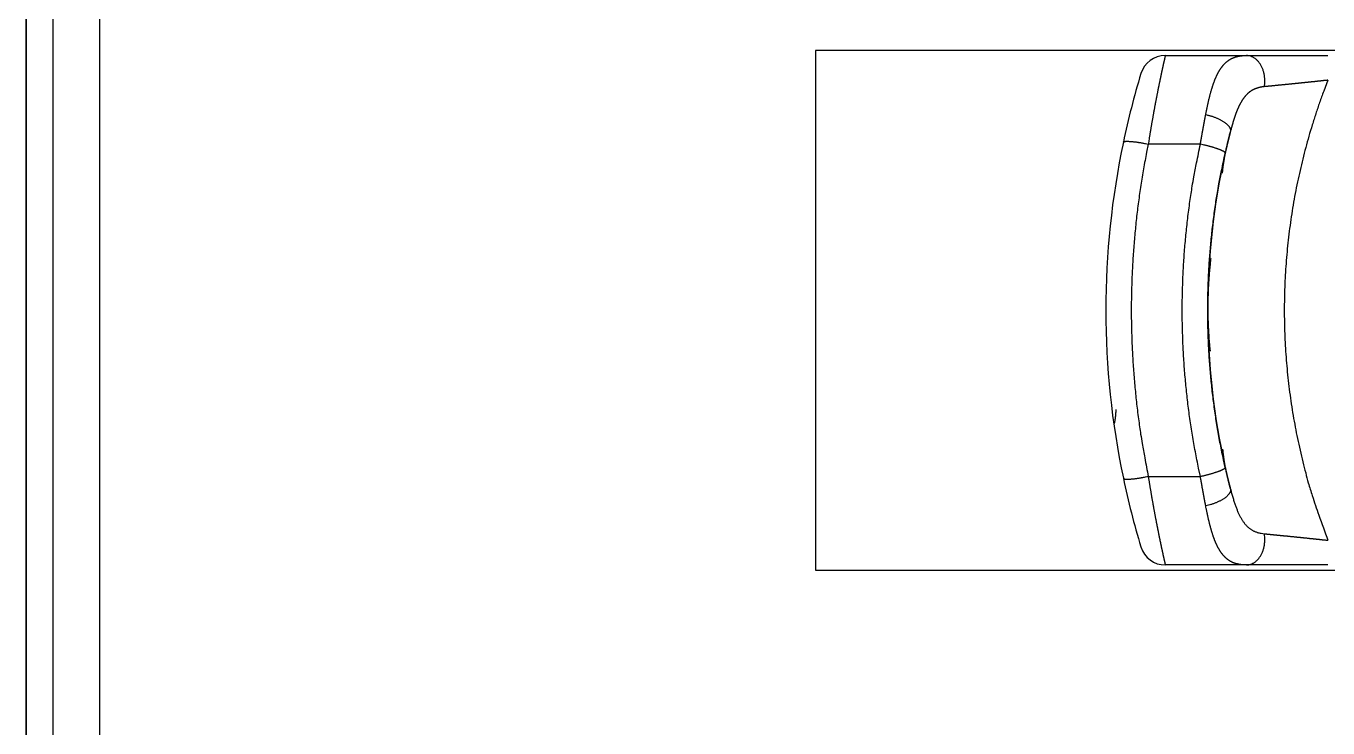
# Model space of a CAD drawing. Header units: millimetres. Extents: x 0 to 840, y -1485 to 297.
# Drawn here: x 78.738 to 81.294, y -1305.244 to -1303.867 of the extents above; entities that cross this region are included whole.
import ezdxf

# ---------------------------------------------------------------- set-up
doc = ezdxf.new("R2010")
doc.units = ezdxf.units.MM

# ---------------------------------------------------------------- blocks, each defined once
blk = doc.blocks.new('OTM30F3M_(40_60_63_80_100_125)')
blk.add_line((7, 2.7541), (7, 7.2541))
at = {"linetype": 'Continuous'}
for p, q in [((7.053, 2.907), (7.053, 7.1012)), ((7.1443, 6.1937), (7.1443, 2.907))]:
    blk.add_line(p, q, dxfattribs=at)
at = {"color": 4, "linetype": 'Continuous'}
for p, q in [((9.3057, 5.3302), (9.2033, 5.3302)), ((9.2033, 4.678), (9.3057, 4.678))]:
    blk.add_line(p, q, dxfattribs=at)
for points in [[(16.1831, 6.3034, 0), (16.1197, 6.3034, 0), (16.0563, 6.3034)], [(12.6962, 6.3034, 0), (12.6333, 6.3034)], [(12.5694, 6.3034, 0), (12.5041, 6.3034)], [(12.4427, 6.3034, 0), (12.3871, 6.3034, 0), (12.3159, 6.3034, -0.000001), (12.2061, 6.3034, -0.000001), (12.0623, 6.3034, 0)], [(12.1429, 6.2999, 0), (12.2168, 6.2999, 0), (12.2906, 6.2999, 0), (12.3645, 6.2999, 0), (12.4383, 6.2999, 0), (12.5122, 6.2999)], [(12.586, 6.2999, 0), (12.6599, 6.2999, 0), (12.7337, 6.2999)], [(13.6938, 6.2999, 0), (13.7676, 6.2999)], [(15.3923, 6.2999, 0), (15.4661, 6.2999)], [(15.6878, 6.2999, 0), (15.7615, 6.2999)], [(15.9092, 6.2999, 0), (15.9854, 6.2999)], [(16.2046, 6.2999, 0), (16.3325, 6.2999)], [(16.4063, 6.041, 0), (16.3125, 6.041, 0), (16.2188, 6.041, 0), (16.1251, 6.041, 0), (16.0313, 6.041, 0), (15.9376, 6.041, 0), (15.8438, 6.041, 0), (15.7501, 6.041, 0), (15.6563, 6.041, 0), (15.5626, 6.041, 0), (15.4688, 6.041, 0), (15.3751, 6.041, 0), (15.2814, 6.041, 0), (15.1876, 6.041, 0), (15.0939, 6.041, 0), (15.0001, 6.041, 0), (14.9064, 6.041, 0), (14.8126, 6.041, 0), (14.7189, 6.041, 0), (14.6251, 6.041, 0), (14.5314, 6.041, 0), (14.4376, 6.041)], [(14.3439, 6.041, 0), (14.2502, 6.041, 0), (14.1564, 6.041)], [(14.0627, 6.041, 0), (13.969, 6.041, 0), (13.8752, 6.041, 0), (13.7812, 6.041, 0), (13.6877, 6.041), (13.5947, 6.041, 0), (13.5002, 6.041, 0), (13.4035, 6.041), (13.3127, 6.041), (13.2306, 6.041), (13.1252, 6.041, 0), (12.9629, 6.041), (12.7502, 6.041)], [(16.375, 5.7957, 0), (16.25, 5.7957, 0), (16.125, 5.7957, 0), (16, 5.7957, 0), (15.875, 5.7957, 0), (15.75, 5.7957, 0), (15.625, 5.7957, 0), (15.5, 5.7957, 0), (15.375, 5.7957, 0), (15.25, 5.7957, 0), (15.125, 5.7957, 0), (15, 5.7957, 0), (14.875, 5.7957, 0), (14.75, 5.7957, 0), (14.625, 5.7957, 0), (14.5, 5.7957, 0), (14.375, 5.7957, 0), (14.25, 5.7957, 0), (14.125, 5.7957, 0), (14, 5.7957, 0), (13.875, 5.7957, 0), (13.75, 5.7957, 0), (13.625, 5.7957, 0), (13.5, 5.7957, 0), (13.375, 5.7957, 0), (13.25, 5.7957, 0), (13.1251, 5.7957, 0), (13, 5.7957, 0), (12.8748, 5.7957, 0), (12.75, 5.7957, 0), (12.626, 5.7957, 0), (12.5, 5.7957, -0.000001), (12.3711, 5.7957, 0), (12.25, 5.7957, 0), (12.1406, 5.7957, -0.000001), (12, 5.7957, -0.000001), (11.7836, 5.7957, -0.000001), (11.5, 5.7957, 0)], [(9.2368, 5.5041, 0.330344), (9.1889, 5.4686)], [(9.2368, 5.5041), (9.2368, 5.5041, 0.006321), (9.2367, 5.504, 0.000558), (9.2367, 5.504, 0.00021), (9.2367, 5.5039, 0.000145), (9.2367, 5.5037, 0.000109), (9.2366, 5.5036, 0.00009), (9.2366, 5.5034, 0.000078), (9.2365, 5.5032, 0.000073), (9.2365, 5.5029, 0.000068), (9.2364, 5.5026, 0.000066), (9.2364, 5.5023, 0.000063), (9.2363, 5.502, 0.000063), (9.2362, 5.5016, 0.000061), (9.2361, 5.5012, 0.000061), (9.236, 5.5008, 0.000059), (9.2359, 5.5003, 0.00006), (9.2358, 5.4999, 0.000059), (9.2357, 5.4994, 0.000059), (9.2356, 5.4988, 0.000058), (9.2354, 5.4983, 0.000059), (9.2353, 5.4977, 0.000058), (9.2352, 5.497, 0.000058), (9.235, 5.4964, 0.000058), (9.2349, 5.4957, 0.000059), (9.2347, 5.495, 0.000058), (9.2345, 5.4943, 0.000057), (9.2344, 5.4935, 0.000061), (9.2342, 5.4928, 0.00007), (9.234, 5.4919, 0.000075), (9.2338, 5.4911, 0.00008), (9.2336, 5.4902, 0.000084), (9.2334, 5.4893, 0.000088), (9.2332, 5.4884, 0.00009), (9.233, 5.4875, 0.000094), (9.2328, 5.4865, 0.000097), (9.2326, 5.4855, 0.0001), (9.2324, 5.4844, 0.000102), (9.2321, 5.4834, 0.000105), (9.2319, 5.4823, 0.000107), (9.2317, 5.4812, 0.00011), (9.2314, 5.4801, 0.000112), (9.2312, 5.4789, 0.000114), (9.2309, 5.4777, 0.000116), (9.2306, 5.4765, 0.000119), (9.2304, 5.4753, 0.00012), (9.2301, 5.474, 0.000123), (9.2298, 5.4727, 0.000124), (9.2295, 5.4714, 0.000126), (9.2293, 5.4701, 0.000128), (9.229, 5.4688, 0.000131), (9.2287, 5.4674, 0.000132), (9.2284, 5.466, 0.000133), (9.2281, 5.4646, 0.000136), (9.2278, 5.4631, 0.000141), (9.2275, 5.4617, 0.000144), (9.2272, 5.4602, 0.000148), (9.2269, 5.4587, 0.000149), (9.2265, 5.4572, 0.00015), (9.2262, 5.4556, 0.000151), (9.2259, 5.454, 0.000153), (9.2256, 5.4524, 0.000154), (9.2252, 5.4508, 0.000156), (9.2249, 5.4492, 0.000157), (9.2245, 5.4475, 0.000159), (9.2242, 5.4458, 0.00016), (9.2239, 5.4441, 0.000162), (9.2235, 5.4424, 0.000163), (9.2231, 5.4407, 0.000165), (9.2228, 5.4389, 0.000167), (9.2224, 5.4371, 0.000169), (9.2221, 5.4353, 0.00017), (9.2217, 5.4335, 0.000173), (9.2214, 5.4317, 0.000174), (9.221, 5.4298, 0.000177), (9.2206, 5.4279, 0.000178), (9.2202, 5.4261, 0.000181), (9.2199, 5.4242, 0.000183), (9.2195, 5.4222, 0.000186), (9.2191, 5.4203, 0.000187), (9.2188, 5.4184, 0.00019), (9.2184, 5.4164, 0.000193), (9.218, 5.4144, 0.000198), (9.2176, 5.4124, 0.000199), (9.2172, 5.4104, 0.000199), (9.2169, 5.4084, 0.000198), (9.2165, 5.4063, 0.000198), (9.2161, 5.4043, 0.000198), (9.2157, 5.4022, 0.000198), (9.2153, 5.4001, 0.000198), (9.2149, 5.398, 0.000198), (9.2145, 5.3959, 0.000199), (9.2141, 5.3938, 0.000199), (9.2137, 5.3916, 0.0002), (9.2134, 5.3894, 0.000201), (9.213, 5.3873, 0.000201), (9.2126, 5.3851, 0.000202), (9.2122, 5.3829, 0.000203), (9.2118, 5.3807, 0.000205), (9.2114, 5.3785, 0.000206), (9.211, 5.3763, 0.000207), (9.2106, 5.374, 0.000209), (9.2102, 5.3718, 0.00021), (9.2098, 5.3695, 0.000212), (9.2094, 5.3673, 0.000214), (9.209, 5.365, 0.000215), (9.2086, 5.3627, 0.000216), (9.2083, 5.3604, 0.00022), (9.2079, 5.3581, 0.000228), (9.2075, 5.3558, 0.000223), (9.2071, 5.3535, 0.000206), (9.2067, 5.3513, 0.000227), (9.2063, 5.3489, 0.000269), (9.2059, 5.3465, 0.000203), (9.2056, 5.3443, 0.000067), (9.2052, 5.3422, 0.00029), (9.2048, 5.3396, 0.000503), (9.2042, 5.3355, 0.000245), (9.2033, 5.3302, 0.000129)], [(9.3162, 5.3881), (9.3166, 5.3903, -0.000562), (9.317, 5.3924, -0.000558), (9.3174, 5.3945, -0.000574), (9.3179, 5.3967, -0.000614), (9.3183, 5.3988, -0.000647), (9.3187, 5.4009, -0.000677), (9.3192, 5.4029, -0.000708), (9.3196, 5.405, -0.000745), (9.3201, 5.4071, -0.000777), (9.3205, 5.4091, -0.000812), (9.321, 5.4111, -0.000853), (9.3214, 5.4131, -0.000904), (9.3219, 5.4151, -0.000948), (9.3223, 5.4171, -0.000992), (9.3228, 5.419, -0.001032), (9.3233, 5.421, -0.001075), (9.3238, 5.4229, -0.001116), (9.3242, 5.4248, -0.001163), (9.3247, 5.4267, -0.001208), (9.3252, 5.4285, -0.001258), (9.3257, 5.4304, -0.001306), (9.3262, 5.4322, -0.001359), (9.3267, 5.4341, -0.001412), (9.3273, 5.4359, -0.001469), (9.3278, 5.4376, -0.001525), (9.3283, 5.4394, -0.001587), (9.3289, 5.4411, -0.001648), (9.3294, 5.4429, -0.001714), (9.3299, 5.4446, -0.001781), (9.3305, 5.4462, -0.001853), (9.3311, 5.4479, -0.001925), (9.3316, 5.4495, -0.002003), (9.3322, 5.4512, -0.002081), (9.3328, 5.4527, -0.002166), (9.3334, 5.4543, -0.002252), (9.334, 5.4559, -0.002345), (9.3346, 5.4574, -0.002437), (9.3352, 5.4589, -0.002535), (9.3358, 5.4604, -0.002642), (9.3365, 5.4618, -0.002762), (9.3371, 5.4632, -0.00288), (9.3378, 5.4646, -0.002999), (9.3384, 5.466, -0.003096), (9.3391, 5.4674, -0.003179), (9.3398, 5.4687, -0.003269), (9.3405, 5.47, -0.003365), (9.3412, 5.4713, -0.003462), (9.3419, 5.4726, -0.003561), (9.3426, 5.4738, -0.003663), (9.3433, 5.475, -0.003767), (9.3441, 5.4762, -0.003873), (9.3448, 5.4774, -0.003981), (9.3456, 5.4785, -0.004092), (9.3464, 5.4796, -0.004204), (9.3472, 5.4807, -0.004318), (9.348, 5.4818, -0.004433), (9.3488, 5.4828, -0.00455), (9.3496, 5.4839, -0.004668), (9.3504, 5.4849, -0.004786), (9.3513, 5.4858, -0.004905), (9.3521, 5.4868, -0.005024), (9.353, 5.4877, -0.005142), (9.3539, 5.4886, -0.005259), (9.3548, 5.4894, -0.005376), (9.3557, 5.4903, -0.00549), (9.3566, 5.4911, -0.005602), (9.3575, 5.4919, -0.005711), (9.3584, 5.4926, -0.005815), (9.3594, 5.4934, -0.005918), (9.3604, 5.4941, -0.006022), (9.3613, 5.4948, -0.006094), (9.3623, 5.4954, -0.006114), (9.3633, 5.4961, -0.006105), (9.3644, 5.4967, -0.006077), (9.3654, 5.4972, -0.006048), (9.3664, 5.4978, -0.006007), (9.3675, 5.4983, -0.005961), (9.3686, 5.4988, -0.005904), (9.3697, 5.4993, -0.005843), (9.3708, 5.4998, -0.005773), (9.3719, 5.5002, -0.005697), (9.373, 5.5006, -0.005611), (9.3742, 5.501, -0.005529), (9.3753, 5.5014, -0.005445), (9.3765, 5.5017, -0.005336), (9.3777, 5.502, -0.005205), (9.3789, 5.5023, -0.005145), (9.3801, 5.5026, -0.005136), (9.3814, 5.5028, -0.004887), (9.3826, 5.503, -0.004474), (9.3839, 5.5032, -0.004813), (9.3851, 5.5034, -0.005562), (9.3865, 5.5036, -0.004134), (9.3877, 5.5037, -0.001459), (9.3889, 5.5038, -0.005603), (9.3904, 5.5039, -0.009154), (9.3928, 5.504, -0.004319), (9.3959, 5.5041, -0.00226)], [(9.4313, 5.4429), (9.4317, 5.4455, 0.010775), (9.432, 5.4481, 0.009973), (9.4321, 5.4509, 0.009726), (9.4322, 5.4537, 0.010232), (9.4322, 5.4566, 0.010478), (9.432, 5.4595, 0.010682), (9.4317, 5.4625, 0.010863), (9.4313, 5.4655, 0.011199), (9.4307, 5.4684, 0.011474), (9.43, 5.4714, 0.011836), (9.4291, 5.4743, 0.012172), (9.4281, 5.4772, 0.012585), (9.427, 5.48, 0.013008), (9.4257, 5.4827, 0.01349), (9.4243, 5.4852, 0.013959), (9.4228, 5.4877, 0.0144), (9.4212, 5.49, 0.015039), (9.4195, 5.4921, 0.015792), (9.4177, 5.4941, 0.016063), (9.4158, 5.4959, 0.015709), (9.4139, 5.4975, 0.017453), (9.4119, 5.499, 0.020682), (9.4098, 5.5002, 0.017135), (9.4078, 5.5013, 0.008063), (9.406, 5.5022, 0.022877), (9.4038, 5.5029, 0.039701), (9.4003, 5.5035, 0.021249), (9.3959, 5.5041, 0.011933)], [(9.1889, 5.4686, 0.021729), (9.1544, 5.334)], [(9.5561, 5.4556), (9.5544, 5.4554, -0.000058), (9.5527, 5.4552, -0.000058), (9.551, 5.455, -0.000058), (9.5493, 5.4549, -0.000057), (9.5475, 5.4547, -0.000057), (9.5458, 5.4545, -0.000056), (9.5441, 5.4543, -0.000056), (9.5424, 5.4541, -0.000055), (9.5406, 5.4539, -0.000055), (9.5389, 5.4537, -0.000054), (9.5372, 5.4536, -0.000054), (9.5355, 5.4534, -0.000054), (9.5338, 5.4532, -0.000053), (9.532, 5.453, -0.000053), (9.5303, 5.4528, -0.000053), (9.5286, 5.4526, -0.000052), (9.5269, 5.4525, -0.000052), (9.5252, 5.4523, -0.000052), (9.5235, 5.4521, -0.000052), (9.5218, 5.4519, -0.000051), (9.5201, 5.4517, -0.000051), (9.5184, 5.4516, -0.000051), (9.5167, 5.4514, -0.000051), (9.515, 5.4512, -0.000051), (9.5133, 5.451, -0.000051), (9.5116, 5.4509, -0.00005), (9.51, 5.4507, -0.00005), (9.5083, 5.4505, -0.00005), (9.5066, 5.4503, -0.00005), (9.505, 5.4502, -0.00005), (9.5033, 5.45, -0.00005), (9.5016, 5.4498, -0.00005), (9.5, 5.4497, -0.00005), (9.4984, 5.4495, -0.00005), (9.4967, 5.4493, -0.00005), (9.4951, 5.4492, -0.000049), (9.4935, 5.449, -0.000048), (9.4919, 5.4488, -0.000047), (9.4902, 5.4487, -0.000046), (9.4886, 5.4485, -0.000045), (9.487, 5.4483, -0.000045), (9.4854, 5.4482, -0.000044), (9.4838, 5.448, -0.000043), (9.4823, 5.4479, -0.000042), (9.4807, 5.4477, -0.000042), (9.4791, 5.4475, -0.000041), (9.4775, 5.4474, -0.00004), (9.476, 5.4472, -0.000039), (9.4744, 5.4471, -0.000039), (9.4729, 5.4469, -0.000038), (9.4713, 5.4468, -0.000037), (9.4698, 5.4466, -0.000036), (9.4683, 5.4465, -0.000036), (9.4668, 5.4463, -0.000035), (9.4653, 5.4462, -0.000035), (9.4638, 5.446, -0.000034), (9.4623, 5.4459, -0.000033), (9.4608, 5.4457, -0.000033), (9.4594, 5.4456, -0.000032), (9.4579, 5.4455, -0.000031), (9.4565, 5.4453, -0.000031), (9.455, 5.4452, -0.00003), (9.4536, 5.445, -0.000029), (9.4522, 5.4449, -0.000029), (9.4508, 5.4448, -0.000028), (9.4494, 5.4446, -0.000027), (9.4481, 5.4445, -0.000027), (9.4467, 5.4444, -0.000026), (9.4453, 5.4442, -0.000024), (9.444, 5.4441, -0.00002), (9.4427, 5.444, -0.000019), (9.4414, 5.4438, -0.000017), (9.44, 5.4437, -0.000013), (9.4388, 5.4436, -0.000009), (9.4376, 5.4435, -0.00001), (9.4362, 5.4433, -0.000006), (9.4341, 5.4431, -0.000002), (9.4313, 5.4429, -0.000002)], [(9.5561, 5.4556), (9.5478, 5.4339, 0.004744), (9.5398, 5.412, 0.00477), (9.5323, 5.39, 0.00477), (9.5253, 5.3679, 0.004746), (9.5186, 5.3457, 0.004732), (9.5124, 5.3233, 0.004721), (9.5066, 5.3009, 0.004711), (9.5013, 5.2784, 0.004699), (9.4963, 5.2558, 0.00469), (9.4918, 5.2332, 0.004679), (9.4878, 5.2104, 0.004671), (9.4841, 5.1876, 0.004663), (9.4809, 5.1648, 0.004656), (9.4781, 5.1419, 0.004649), (9.4758, 5.119, 0.004644), (9.4738, 5.096, 0.004639), (9.4723, 5.073, 0.004636), (9.4713, 5.05, 0.004632), (9.4706, 5.027, 0.004631), (9.4704, 5.004, 0.00463), (9.4706, 4.9809, 0.004629), (9.4713, 4.9579, 0.004628), (9.4724, 4.9349, 0.004632), (9.4739, 4.9119, 0.004644), (9.4758, 4.889, 0.004635), (9.4781, 4.866, 0.004611), (9.4809, 4.8432, 0.004656), (9.4841, 4.8203, 0.004759), (9.4878, 4.7975, 0.004628), (9.4919, 4.7748, 0.004325), (9.4963, 4.7524, 0.004787), (9.5013, 4.7296, 0.005731), (9.5069, 4.7064, 0.004345), (9.5124, 4.6847, 0.001461), (9.5176, 4.6651, 0.006171), (9.5253, 4.6402, 0.010683), (9.5383, 4.6022, 0.005213), (9.5561, 4.5526, 0.002751)], [(9.4313, 5.4429), (9.4302, 5.4428, 0.003508), (9.4291, 5.4426, 0.003539), (9.428, 5.4425, 0.003601), (9.4269, 5.4423, 0.003697), (9.4259, 5.4422, 0.003782), (9.4248, 5.442, 0.003862), (9.4237, 5.4418, 0.003943), (9.4227, 5.4415, 0.004028), (9.4217, 5.4413, 0.00411), (9.4207, 5.4411, 0.004193), (9.4197, 5.4408, 0.004274), (9.4187, 5.4405, 0.004357), (9.4177, 5.4402, 0.004437), (9.4167, 5.4399, 0.004518), (9.4157, 5.4396, 0.004595), (9.4148, 5.4392, 0.004673), (9.4138, 5.4389, 0.004747), (9.4129, 5.4385, 0.004821), (9.4119, 5.4381, 0.00489), (9.411, 5.4377, 0.004959), (9.4101, 5.4372, 0.005021), (9.4092, 5.4368, 0.005084), (9.4083, 5.4363, 0.00514), (9.4075, 5.4358, 0.005196), (9.4066, 5.4353, 0.005242), (9.4057, 5.4348, 0.005288), (9.4049, 5.4343, 0.005328), (9.4041, 5.4337, 0.005364), (9.4033, 5.4331, 0.005337), (9.4024, 5.4325, 0.005248), (9.4016, 5.4319, 0.005156), (9.4009, 5.4313, 0.005064), (9.4001, 5.4306, 0.004975), (9.3993, 5.43, 0.004877), (9.3985, 5.4293, 0.004783), (9.3978, 5.4286, 0.004686), (9.397, 5.4278, 0.004591), (9.3963, 5.4271, 0.004493), (9.3956, 5.4263, 0.004399), (9.3949, 5.4255, 0.004302), (9.3942, 5.4247, 0.004208), (9.3935, 5.4239, 0.004113), (9.3928, 5.4231, 0.004021), (9.3921, 5.4223, 0.003928), (9.3914, 5.4214, 0.003839), (9.3908, 5.4205, 0.003748), (9.3901, 5.4196, 0.003662), (9.3895, 5.4187, 0.003575), (9.3888, 5.4178, 0.003492), (9.3882, 5.4169, 0.003408), (9.3876, 5.4159, 0.003328), (9.387, 5.4149, 0.003248), (9.3864, 5.4139, 0.003171), (9.3858, 5.4129, 0.003092), (9.3852, 5.4119, 0.003023), (9.3846, 5.4109, 0.002961), (9.384, 5.4099, 0.002878), (9.3835, 5.4088, 0.002762), (9.3829, 5.4077, 0.002646), (9.3824, 5.4067, 0.002514), (9.3818, 5.4056, 0.002416), (9.3813, 5.4045, 0.002343), (9.3808, 5.4033, 0.002269), (9.3803, 5.4022, 0.002187), (9.3797, 5.401, 0.002113), (9.3792, 5.3999, 0.002039), (9.3787, 5.3987, 0.001972), (9.3782, 5.3975, 0.001902), (9.3777, 5.3963, 0.001838), (9.3772, 5.3951, 0.001773), (9.3768, 5.3939, 0.001713), (9.3763, 5.3926, 0.001652), (9.3758, 5.3914, 0.001596), (9.3753, 5.3901, 0.001538), (9.3749, 5.3889, 0.001485), (9.3744, 5.3876, 0.00143), (9.374, 5.3863, 0.001381), (9.3735, 5.385, 0.001329), (9.3731, 5.3837, 0.001283), (9.3726, 5.3824, 0.001234), (9.3722, 5.3811, 0.001189), (9.3718, 5.3798, 0.001142), (9.3713, 5.3784, 0.001101), (9.3709, 5.3771, 0.001059), (9.3705, 5.3757, 0.001016), (9.3701, 5.3744, 0.000966), (9.3697, 5.373, 0.00094), (9.3693, 5.3716, 0.000927), (9.3689, 5.3702, 0.000889), (9.3685, 5.3689, 0.000839), (9.3681, 5.3675, 0.000947), (9.3677, 5.3661, 0.001158), (9.3673, 5.3646, 0.000871), (9.3669, 5.3632, 0.000265), (9.3666, 5.362, 0.00128), (9.3661, 5.3604, 0.002255), (9.3655, 5.3579, 0.001094), (9.3647, 5.3546, 0.000572)], [(9.3057, 5.3302), (9.3059, 5.3317, -0.000156), (9.3062, 5.3332, -0.000156), (9.3064, 5.3347, -0.000156), (9.3067, 5.3362, -0.000155), (9.3069, 5.3377, -0.000154), (9.3072, 5.3391, -0.000153), (9.3074, 5.3406, -0.000152), (9.3077, 5.3421, -0.000151), (9.308, 5.3436, -0.000151), (9.3082, 5.3451, -0.00015), (9.3085, 5.3466, -0.000149), (9.3087, 5.348, -0.000149), (9.309, 5.3495, -0.000148), (9.3093, 5.351, -0.000148), (9.3095, 5.3525, -0.000147), (9.3098, 5.3539, -0.000147), (9.3101, 5.3554, -0.000146), (9.3103, 5.3569, -0.000146), (9.3106, 5.3583, -0.000145), (9.3109, 5.3598, -0.000145), (9.3111, 5.3612, -0.000145), (9.3114, 5.3627, -0.000144), (9.3116, 5.3641, -0.000144), (9.3119, 5.3656, -0.000144), (9.3122, 5.367, -0.000144), (9.3124, 5.3685, -0.000143), (9.3127, 5.3699, -0.000144), (9.313, 5.3713, -0.000147), (9.3132, 5.3727, -0.000143), (9.3135, 5.3742, -0.000133), (9.3138, 5.3756, -0.000147), (9.314, 5.377, -0.000175), (9.3143, 5.3784, -0.000133), (9.3146, 5.3798, -0.000047), (9.3148, 5.381, -0.000187), (9.3151, 5.3826, -0.000323), (9.3156, 5.385, -0.00016), (9.3162, 5.3881, -0.000085)], [(9.3162, 5.3881), (9.3186, 5.3876, -0.005599), (9.3211, 5.3869, -0.005252), (9.3236, 5.3863, -0.005162), (9.3262, 5.3855, -0.005432), (9.3287, 5.3847, -0.0056), (9.3313, 5.3838, -0.005759), (9.3339, 5.3829, -0.005927), (9.3364, 5.3819, -0.006186), (9.3389, 5.3808, -0.006446), (9.3413, 5.3797, -0.006769), (9.3437, 5.3785, -0.00712), (9.346, 5.3773, -0.007542), (9.3483, 5.3761, -0.00803), (9.3504, 5.3748, -0.008598), (9.3524, 5.3734, -0.009242), (9.3543, 5.3721, -0.00993), (9.356, 5.3707, -0.010885), (9.3576, 5.3694, -0.012052), (9.359, 5.368, -0.013011), (9.3603, 5.3666, -0.013509), (9.3614, 5.3653, -0.016125), (9.3624, 5.3639, -0.020835), (9.3632, 5.3626, -0.018779), (9.3638, 5.3613, -0.009053), (9.3643, 5.3602, -0.028152), (9.3647, 5.3589, -0.056512), (9.3648, 5.357, -0.033239), (9.3647, 5.3546, -0.019194)], [(9.3491, 5.273), (9.3493, 5.2751, -0.001613), (9.3495, 5.2772, -0.00163), (9.3497, 5.2792, -0.001618), (9.3499, 5.2813, -0.001573), (9.3502, 5.2834, -0.001541), (9.3504, 5.2854, -0.001511), (9.3507, 5.2875, -0.001483), (9.351, 5.2896, -0.001449), (9.3513, 5.2916, -0.00142), (9.3516, 5.2937, -0.001387), (9.3519, 5.2957, -0.001358), (9.3522, 5.2978, -0.001324), (9.3525, 5.2998, -0.001294), (9.3529, 5.3019, -0.001261), (9.3532, 5.3039, -0.001231), (9.3536, 5.306, -0.001197), (9.354, 5.308, -0.001167), (9.3544, 5.3101, -0.001133), (9.3548, 5.3121, -0.001103), (9.3552, 5.3141, -0.001069), (9.3556, 5.3162, -0.001038), (9.356, 5.3182, -0.001004), (9.3564, 5.3202, -0.000974), (9.3568, 5.3223, -0.000941), (9.3573, 5.3243, -0.000909), (9.3577, 5.3263, -0.000871), (9.3582, 5.3283, -0.000846), (9.3587, 5.3304, -0.000825), (9.3591, 5.3324, -0.000776), (9.3596, 5.3344, -0.000704), (9.3601, 5.3364, -0.000731), (9.3606, 5.3385, -0.000804), (9.3611, 5.3405, -0.000608), (9.3616, 5.3425, -0.000263), (9.362, 5.3443, -0.000754), (9.3626, 5.3465, -0.001157), (9.3635, 5.35, -0.000557), (9.3647, 5.3546, -0.000303)], [(9.3647, 5.3546), (9.3644, 5.3536, 0.000264), (9.3641, 5.3526, 0.000262), (9.3639, 5.3516, 0.00026), (9.3636, 5.3506, 0.000257), (9.3634, 5.3496, 0.000254), (9.3631, 5.3486, 0.000251), (9.3628, 5.3476, 0.000249), (9.3626, 5.3466, 0.000246), (9.3623, 5.3455, 0.000244), (9.3621, 5.3445, 0.000242), (9.3618, 5.3435, 0.00024), (9.3615, 5.3425, 0.000238), (9.3613, 5.3414, 0.000236), (9.361, 5.3404, 0.000234), (9.3608, 5.3394, 0.000232), (9.3605, 5.3383, 0.00023), (9.3602, 5.3373, 0.000228), (9.36, 5.3362, 0.000227), (9.3597, 5.3352, 0.000225), (9.3595, 5.3341, 0.000223), (9.3592, 5.3331, 0.000222), (9.3589, 5.332, 0.000221), (9.3587, 5.3309, 0.000219), (9.3584, 5.3299, 0.000218), (9.3582, 5.3288, 0.000217), (9.3579, 5.3277, 0.000214), (9.3577, 5.3267, 0.000215), (9.3574, 5.3256, 0.000218), (9.3572, 5.3245, 0.000211), (9.3569, 5.3235, 0.000197), (9.3567, 5.3224, 0.000216), (9.3564, 5.3213, 0.000256), (9.3562, 5.3202, 0.000194), (9.3559, 5.3191, 0.000067), (9.3557, 5.3182, 0.000272), (9.3554, 5.317, 0.000466), (9.355, 5.3151, 0.000227), (9.3544, 5.3126, 0.00012)], [(9.1544, 5.334, 0.104205), (9.1544, 4.6742)], [(9.1544, 5.334), (9.1545, 5.3343, -0.095613), (9.1547, 5.3345, -0.071912), (9.1551, 5.3348, -0.049773), (9.1555, 5.335, -0.036105), (9.1561, 5.3352, -0.025656), (9.1568, 5.3353, -0.019013), (9.1577, 5.3355, -0.014358), (9.1587, 5.3356, -0.011396), (9.1598, 5.3357, -0.009131), (9.1611, 5.3357, -0.007576), (9.1624, 5.3357, -0.006331), (9.1639, 5.3357, -0.005436), (9.1656, 5.3356, -0.004698), (9.1673, 5.3355, -0.004146), (9.1692, 5.3354, -0.003667), (9.1711, 5.3352, -0.003285), (9.1731, 5.335, -0.002993), (9.1753, 5.3348, -0.002781), (9.1775, 5.3346, -0.002501), (9.1797, 5.3343, -0.002201), (9.182, 5.3339, -0.002231), (9.1844, 5.3336, -0.002422), (9.1868, 5.3332, -0.001807), (9.1891, 5.3328, -0.000762), (9.1912, 5.3325, -0.002259), (9.1939, 5.332, -0.00359), (9.198, 5.3312, -0.00178), (9.2033, 5.3302, -0.000968)], [(9.2033, 5.3302), (9.2001, 5.3141, 0.002547), (9.197, 5.2979, 0.00255), (9.1941, 5.2817, 0.002549), (9.1913, 5.2655, 0.002544), (9.1888, 5.2493, 0.002542), (9.1863, 5.2331, 0.002539), (9.1841, 5.2168, 0.002537), (9.182, 5.2005, 0.002534), (9.1801, 5.1842, 0.002532), (9.1784, 5.1679, 0.00253), (9.1768, 5.1515, 0.002529), (9.1754, 5.1352, 0.002527), (9.1741, 5.1188, 0.002526), (9.173, 5.1025, 0.002524), (9.1721, 5.0861, 0.002523), (9.1714, 5.0697, 0.002522), (9.1708, 5.0533, 0.002522), (9.1704, 5.0369, 0.002521), (9.1701, 5.0205, 0.002521), (9.1701, 5.0041, 0.002521), (9.1701, 4.9877, 0.00252), (9.1704, 4.9713, 0.002519), (9.1708, 4.9549, 0.002521), (9.1714, 4.9385, 0.002526), (9.1721, 4.9221, 0.002521), (9.173, 4.9057, 0.002506), (9.1741, 4.8893, 0.002529), (9.1754, 4.873, 0.002582), (9.1768, 4.8566, 0.00251), (9.1784, 4.8403, 0.002344), (9.1801, 4.8241, 0.00259), (9.182, 4.8077, 0.003092), (9.1842, 4.7909, 0.002346), (9.1863, 4.7751, 0.0008), (9.1884, 4.7609, 0.003317), (9.1913, 4.7426, 0.005722), (9.1964, 4.7146, 0.002797), (9.2033, 4.678, 0.001481)], [(9.3057, 4.678), (9.3022, 4.6941, -0.002729), (9.2989, 4.7102, -0.002733), (9.2958, 4.7264, -0.002732), (9.2928, 4.7426, -0.002726), (9.2901, 4.7588, -0.002722), (9.2875, 4.775, -0.002719), (9.2851, 4.7913, -0.002716), (9.2829, 4.8076, -0.002713), (9.2808, 4.8239, -0.00271), (9.279, 4.8402, -0.002707), (9.2773, 4.8565, -0.002705), (9.2758, 4.8729, -0.002703), (9.2744, 4.8893, -0.002701), (9.2733, 4.9056, -0.002699), (9.2723, 4.922, -0.002698), (9.2715, 4.9384, -0.002697), (9.2709, 4.9549, -0.002696), (9.2704, 4.9713, -0.002695), (9.2702, 4.9877, -0.002695), (9.2701, 5.0041, -0.002695), (9.2702, 5.0205, -0.002694), (9.2704, 5.037, -0.002693), (9.2709, 5.0534, -0.002696), (9.2715, 5.0698, -0.002701), (9.2723, 5.0862, -0.002695), (9.2733, 5.1026, -0.00268), (9.2744, 5.119, -0.002705), (9.2758, 5.1353, -0.002761), (9.2773, 5.1517, -0.002684), (9.279, 5.168, -0.002508), (9.2808, 5.1842, -0.002771), (9.2829, 5.2007, -0.003309), (9.2852, 5.2175, -0.002511), (9.2875, 5.2332, -0.000856), (9.2897, 5.2474, -0.003552), (9.2928, 5.2657, -0.00613), (9.2983, 5.2936, -0.002997), (9.3057, 5.3302, -0.001586)], [(9.3544, 5.3126), (9.3544, 5.313, 0.099059), (9.3543, 5.3133, 0.07319), (9.3541, 5.3137, 0.049861), (9.3537, 5.3141, 0.035881), (9.3532, 5.3145, 0.025321), (9.3526, 5.315, 0.018687), (9.3518, 5.3155, 0.014071), (9.3509, 5.316, 0.011156), (9.3499, 5.3166, 0.00893), (9.3487, 5.3172, 0.007409), (9.3473, 5.3178, 0.006192), (9.3459, 5.3184, 0.00532), (9.3442, 5.3191, 0.004601), (9.3425, 5.3198, 0.004066), (9.3406, 5.3204, 0.0036), (9.3387, 5.3211, 0.003231), (9.3366, 5.3218, 0.002948), (9.3344, 5.3225, 0.002743), (9.3322, 5.3232, 0.002474), (9.3299, 5.3239, 0.002184), (9.3275, 5.3246, 0.002216), (9.3251, 5.3253, 0.002409), (9.3226, 5.326, 0.001809), (9.3202, 5.3267, 0.000775), (9.318, 5.3272, 0.00226), (9.3153, 5.3279, 0.003613), (9.3111, 5.3289, 0.001811), (9.3057, 5.3302, 0.000991)], [(9.3544, 5.3126, 0.111567), (9.3544, 4.6956)], [(9.3544, 4.6956), (9.3511, 4.7107, -0.002847), (9.3479, 4.7258, -0.002847), (9.3449, 4.741, -0.002839), (9.3421, 4.7563, -0.002823), (9.3394, 4.7716, -0.002812), (9.3369, 4.7869, -0.002802), (9.3346, 4.8022, -0.002793), (9.3325, 4.8176, -0.002784), (9.3305, 4.8331, -0.002776), (9.3287, 4.8485, -0.002768), (9.3271, 4.864, -0.002762), (9.3256, 4.8795, -0.002755), (9.3243, 4.895, -0.00275), (9.3232, 4.9106, -0.002746), (9.3223, 4.9261, -0.002742), (9.3215, 4.9417, -0.002738), (9.3209, 4.9573, -0.002736), (9.3205, 4.9729, -0.002734), (9.3202, 4.9885, -0.002733), (9.3201, 5.0041, -0.002733), (9.3202, 5.0197, -0.002733), (9.3205, 5.0353, -0.002733), (9.3209, 5.0509, -0.002736), (9.3215, 5.0665, -0.002744), (9.3223, 5.082, -0.00274), (9.3232, 5.0976, -0.002727), (9.3243, 5.1131, -0.002755), (9.3256, 5.1287, -0.002817), (9.3271, 5.1442, -0.002742), (9.3287, 5.1597, -0.002565), (9.3305, 5.175, -0.002841), (9.3325, 5.1906, -0.003401), (9.3347, 5.2064, -0.002586), (9.3369, 5.2213, -0.000878), (9.339, 5.2348, -0.003671), (9.3421, 5.2519, -0.006369), (9.3473, 5.2783, -0.003124), (9.3544, 5.3126, -0.001655)], [(9.3253, 4.9236), (9.3248, 4.9281, -0.001374), (9.3244, 4.9327, -0.001375), (9.324, 4.9372, -0.001376), (9.3236, 4.9418, -0.001376), (9.3232, 4.9463, -0.001376), (9.3229, 4.9509, -0.001377), (9.3226, 4.9555, -0.001377), (9.3223, 4.96, -0.001377), (9.3221, 4.9646, -0.001378), (9.3218, 4.9691, -0.001378), (9.3216, 4.9737, -0.001378), (9.3214, 4.9782, -0.001378), (9.3213, 4.9828, -0.001379), (9.3212, 4.9874, -0.001379), (9.3211, 4.9919, -0.001379), (9.321, 4.9965, -0.001379), (9.3209, 5.001, -0.001379), (9.3209, 5.0056, -0.00138), (9.3209, 5.0102, -0.00138), (9.3209, 5.0147, -0.00138), (9.321, 5.0193, -0.00138), (9.321, 5.0238, -0.001379), (9.3211, 5.0284, -0.00138), (9.3213, 5.0329, -0.001383), (9.3214, 5.0375, -0.00138), (9.3216, 5.0421, -0.001371), (9.3218, 5.0466, -0.001383), (9.322, 5.0512, -0.001411), (9.3223, 5.0557, -0.001371), (9.3225, 5.0603, -0.00128), (9.3228, 5.0648, -0.001413), (9.3232, 5.0694, -0.001685), (9.3235, 5.0741, -0.001278), (9.3239, 5.0785, -0.000438), (9.3242, 5.0825, -0.001804), (9.3247, 5.0876, -0.003103), (9.3255, 5.0955, -0.001517), (9.3267, 5.1058, -0.000803)], [(9.1369, 4.7816), (9.137, 4.782, 0.005757), (9.1371, 4.7824, 0.005292), (9.1372, 4.7828, 0.004808), (9.1374, 4.7832, 0.00435), (9.1375, 4.7837, 0.003957), (9.1376, 4.7841, 0.003629), (9.1377, 4.7846, 0.003331), (9.1378, 4.7851, 0.003069), (9.1379, 4.7856, 0.002833), (9.138, 4.7862, 0.002626), (9.1381, 4.7867, 0.002438), (9.1383, 4.7873, 0.002271), (9.1384, 4.7879, 0.002119), (9.1384, 4.7885, 0.001983), (9.1385, 4.7891, 0.001858), (9.1386, 4.7898, 0.001745), (9.1387, 4.7904, 0.001642), (9.1388, 4.7911, 0.001548), (9.1389, 4.7918, 0.001461), (9.139, 4.7925, 0.001382), (9.1391, 4.7932, 0.001308), (9.1392, 4.794, 0.00124), (9.1392, 4.7947, 0.001178), (9.1393, 4.7955, 0.001122), (9.1394, 4.7963, 0.001066), (9.1395, 4.7971, 0.001011), (9.1395, 4.7979, 0.000972), (9.1396, 4.7987, 0.000945), (9.1397, 4.7995, 0.00088), (9.1397, 4.8004, 0.000791), (9.1398, 4.8012, 0.000833), (9.1399, 4.8021, 0.00094), (9.1399, 4.803, 0.000691), (9.14, 4.8039, 0.000251), (9.14, 4.8046, 0.000912), (9.1401, 4.8057, 0.001458), (9.1402, 4.8073, 0.000683), (9.1403, 4.8094, 0.000358)], [(9.3647, 4.6535), (9.3642, 4.6555, -0.000463), (9.3637, 4.6574, -0.000448), (9.3632, 4.6593, -0.000463), (9.3627, 4.6612, -0.000511), (9.3622, 4.6631, -0.000547), (9.3617, 4.6651, -0.000579), (9.3613, 4.667, -0.00061), (9.3608, 4.6689, -0.000646), (9.3603, 4.6708, -0.000678), (9.3599, 4.6728, -0.000714), (9.3594, 4.6747, -0.000745), (9.359, 4.6766, -0.000781), (9.3585, 4.6785, -0.000813), (9.3581, 4.6805, -0.000848), (9.3576, 4.6824, -0.00088), (9.3572, 4.6843, -0.000916), (9.3568, 4.6863, -0.000948), (9.3564, 4.6882, -0.000983), (9.356, 4.6901, -0.001015), (9.3556, 4.6921, -0.001051), (9.3552, 4.694, -0.001082), (9.3548, 4.696, -0.001117), (9.3545, 4.6979, -0.001149), (9.3541, 4.6999, -0.001187), (9.3538, 4.7018, -0.001215), (9.3534, 4.7037, -0.001241), (9.3531, 4.7057, -0.001285), (9.3528, 4.7077, -0.001351), (9.3525, 4.7096, -0.001338), (9.3522, 4.7116, -0.001271), (9.3519, 4.7135, -0.00145), (9.3516, 4.7155, -0.001796), (9.3514, 4.7175, -0.001364), (9.3511, 4.7194, -0.000413), (9.3509, 4.7211, -0.00203), (9.3506, 4.7233, -0.003632), (9.3503, 4.7268, -0.001781), (9.3499, 4.7312, -0.000935)], [(9.1544, 4.6742), (9.1545, 4.6739, 0.095647), (9.1547, 4.6737, 0.071923), (9.1551, 4.6734, 0.049771), (9.1555, 4.6732, 0.0361), (9.1561, 4.673, 0.02565), (9.1568, 4.6729, 0.019007), (9.1577, 4.6727, 0.014353), (9.1587, 4.6726, 0.011392), (9.1598, 4.6725, 0.009128), (9.1611, 4.6725, 0.007573), (9.1624, 4.6725, 0.006329), (9.1639, 4.6725, 0.005434), (9.1656, 4.6726, 0.004696), (9.1673, 4.6727, 0.004145), (9.1692, 4.6728, 0.003665), (9.1711, 4.673, 0.003284), (9.1731, 4.6732, 0.002992), (9.1753, 4.6734, 0.002779), (9.1775, 4.6736, 0.0025), (9.1797, 4.6739, 0.0022), (9.182, 4.6743, 0.00223), (9.1844, 4.6746, 0.002421), (9.1868, 4.675, 0.001807), (9.1891, 4.6754, 0.000762), (9.1912, 4.6757, 0.002258), (9.1939, 4.6762, 0.003589), (9.198, 4.677, 0.001779), (9.2033, 4.678, 0.000967)], [(9.2033, 4.678), (9.2037, 4.6757, 0.000228), (9.204, 4.6733, 0.00023), (9.2044, 4.6709, 0.000229), (9.2048, 4.6686, 0.000226), (9.2052, 4.6663, 0.000224), (9.2056, 4.6639, 0.000222), (9.206, 4.6616, 0.00022), (9.2063, 4.6592, 0.000219), (9.2067, 4.6569, 0.000217), (9.2071, 4.6546, 0.000216), (9.2075, 4.6523, 0.000215), (9.2079, 4.65, 0.000213), (9.2083, 4.6477, 0.000212), (9.2087, 4.6454, 0.000211), (9.2091, 4.6431, 0.000211), (9.2094, 4.6408, 0.00021), (9.2098, 4.6386, 0.000209), (9.2102, 4.6363, 0.000209), (9.2106, 4.6341, 0.000209), (9.211, 4.6318, 0.000208), (9.2114, 4.6296, 0.000208), (9.2118, 4.6274, 0.000208), (9.2122, 4.6252, 0.000209), (9.2126, 4.623, 0.000209), (9.213, 4.6208, 0.00021), (9.2134, 4.6187, 0.00021), (9.2138, 4.6165, 0.000211), (9.2141, 4.6144, 0.000212), (9.2145, 4.6123, 0.000212), (9.2149, 4.6102, 0.000208), (9.2153, 4.6081, 0.000205), (9.2157, 4.606, 0.000202), (9.2161, 4.6039, 0.0002), (9.2165, 4.6019, 0.000198), (9.2169, 4.5998, 0.000196), (9.2172, 4.5978, 0.000193), (9.2176, 4.5958, 0.000192), (9.218, 4.5938, 0.000189), (9.2184, 4.5918, 0.000188), (9.2188, 4.5898, 0.000185), (9.2191, 4.5878, 0.000184), (9.2195, 4.5859, 0.000182), (9.2199, 4.584, 0.000181), (9.2203, 4.5821, 0.000179), (9.2206, 4.5802, 0.000178), (9.221, 4.5783, 0.000176), (9.2214, 4.5765, 0.000175), (9.2217, 4.5746, 0.000173), (9.2221, 4.5728, 0.000172), (9.2225, 4.571, 0.000171), (9.2228, 4.5692, 0.00017), (9.2232, 4.5675, 0.000169), (9.2235, 4.5657, 0.000169), (9.2239, 4.564, 0.000167), (9.2242, 4.5623, 0.000167), (9.2246, 4.5606, 0.000167), (9.2249, 4.559, 0.000166), (9.2252, 4.5574, 0.000161), (9.2256, 4.5557, 0.000158), (9.2259, 4.5542, 0.000154), (9.2262, 4.5526, 0.000152), (9.2265, 4.551, 0.00015), (9.2269, 4.5495, 0.000148), (9.2272, 4.548, 0.000145), (9.2275, 4.5465, 0.000144), (9.2278, 4.545, 0.000141), (9.2281, 4.5436, 0.00014), (9.2284, 4.5422, 0.000137), (9.2287, 4.5408, 0.000136), (9.229, 4.5394, 0.000133), (9.2293, 4.538, 0.000131), (9.2296, 4.5367, 0.000129), (9.2298, 4.5354, 0.000127), (9.2301, 4.5341, 0.000124), (9.2304, 4.5329, 0.000123), (9.2307, 4.5316, 0.00012), (9.2309, 4.5304, 0.000118), (9.2312, 4.5292, 0.000115), (9.2314, 4.5281, 0.000114), (9.2317, 4.527, 0.000111), (9.2319, 4.5258, 0.000109), (9.2321, 4.5248, 0.000105), (9.2324, 4.5237, 0.000103), (9.2326, 4.5227, 0.0001), (9.2328, 4.5217, 0.000097), (9.233, 4.5207, 0.000092), (9.2332, 4.5198, 0.000087), (9.2334, 4.5189, 0.000079), (9.2336, 4.518, 0.000076), (9.2338, 4.5171, 0.000077), (9.234, 4.5163, 0.000077), (9.2342, 4.5154, 0.000075), (9.2344, 4.5147, 0.000075), (9.2345, 4.5139, 0.000074), (9.2347, 4.5132, 0.000073), (9.2349, 4.5125, 0.000072), (9.235, 4.5118, 0.000072), (9.2352, 4.5111, 0.00007), (9.2353, 4.5105, 0.000069), (9.2354, 4.5099, 0.000068), (9.2356, 4.5094, 0.000067), (9.2357, 4.5088, 0.000065), (9.2358, 4.5083, 0.000064), (9.2359, 4.5078, 0.000061), (9.236, 4.5074, 0.000059), (9.2361, 4.507, 0.000056), (9.2362, 4.5066, 0.000053), (9.2363, 4.5062, 0.000049), (9.2364, 4.5059, 0.000044), (9.2364, 4.5056, 0.000035), (9.2365, 4.5053, 0.000029), (9.2365, 4.505, 0.000025), (9.2366, 4.5048, -0.000001), (9.2366, 4.5046, -0.000073), (9.2367, 4.5045, -0.000022), (9.2367, 4.5043, 0.000302), (9.2367, 4.5042, 0.000466), (9.2368, 4.5041, 0.000485)], [(9.3057, 4.678), (9.308, 4.6785, 0.001659), (9.3104, 4.6791, 0.001575), (9.3128, 4.6797, 0.001561), (9.3153, 4.6803, 0.001649), (9.3177, 4.6809, 0.001711), (9.3202, 4.6815, 0.001773), (9.3227, 4.6822, 0.001842), (9.3251, 4.6829, 0.001939), (9.3275, 4.6836, 0.002043), (9.3299, 4.6843, 0.00217), (9.3322, 4.685, 0.002315), (9.3344, 4.6857, 0.002489), (9.3366, 4.6864, 0.002699), (9.3387, 4.6871, 0.002948), (9.3406, 4.6878, 0.003246), (9.3425, 4.6884, 0.003584), (9.3442, 4.6891, 0.004064), (9.3459, 4.6898, 0.004683), (9.3473, 4.6904, 0.00531), (9.3487, 4.691, 0.005822), (9.3499, 4.6916, 0.007467), (9.3509, 4.6922, 0.010664), (9.3518, 4.6927, 0.010911), (9.3526, 4.6932, 0.005658), (9.3532, 4.6936, 0.019978), (9.3537, 4.6941, 0.060035), (9.3541, 4.6948, 0.057876), (9.3544, 4.6956, 0.043363)], [(9.3162, 4.6201), (9.3159, 4.6215, -0.000146), (9.3156, 4.6228, -0.000145), (9.3154, 4.6242, -0.000144), (9.3151, 4.6256, -0.000144), (9.3148, 4.627, -0.000144), (9.3146, 4.6284, -0.000144), (9.3143, 4.6298, -0.000144), (9.314, 4.6312, -0.000144), (9.3138, 4.6326, -0.000143), (9.3135, 4.634, -0.000143), (9.3132, 4.6355, -0.000143), (9.313, 4.6369, -0.000143), (9.3127, 4.6383, -0.000143), (9.3124, 4.6397, -0.000143), (9.3122, 4.6412, -0.000143), (9.3119, 4.6426, -0.000144), (9.3116, 4.6441, -0.000144), (9.3114, 4.6455, -0.000144), (9.3111, 4.647, -0.000144), (9.3109, 4.6484, -0.000145), (9.3106, 4.6499, -0.000145), (9.3103, 4.6513, -0.000145), (9.3101, 4.6528, -0.000146), (9.3098, 4.6543, -0.000146), (9.3095, 4.6557, -0.000146), (9.3093, 4.6572, -0.000146), (9.309, 4.6587, -0.000148), (9.3087, 4.6602, -0.000152), (9.3085, 4.6616, -0.000148), (9.3082, 4.6631, -0.000138), (9.308, 4.6646, -0.000154), (9.3077, 4.6661, -0.000185), (9.3074, 4.6676, -0.00014), (9.3072, 4.6691, -0.000046), (9.307, 4.6704, -0.0002), (9.3067, 4.672, -0.000348), (9.3062, 4.6746, -0.00017), (9.3057, 4.678, -0.00009)], [(9.3544, 4.6956), (9.3547, 4.6945, 0.000206), (9.3549, 4.6934, 0.000207), (9.3552, 4.6923, 0.000207), (9.3554, 4.6912, 0.000208), (9.3557, 4.6901, 0.000208), (9.3559, 4.6891, 0.000209), (9.3562, 4.688, 0.00021), (9.3564, 4.6869, 0.000211), (9.3567, 4.6858, 0.000211), (9.3569, 4.6847, 0.000212), (9.3572, 4.6837, 0.000213), (9.3574, 4.6826, 0.000214), (9.3577, 4.6815, 0.000215), (9.3579, 4.6805, 0.000217), (9.3582, 4.6794, 0.000218), (9.3584, 4.6783, 0.000219), (9.3587, 4.6773, 0.00022), (9.359, 4.6762, 0.000221), (9.3592, 4.6751, 0.000223), (9.3595, 4.6741, 0.000224), (9.3597, 4.673, 0.000226), (9.36, 4.672, 0.000227), (9.3602, 4.6709, 0.000229), (9.3605, 4.6699, 0.000231), (9.3608, 4.6688, 0.000232), (9.361, 4.6678, 0.000233), (9.3613, 4.6667, 0.000237), (9.3615, 4.6657, 0.000243), (9.3618, 4.6647, 0.000238), (9.3621, 4.6636, 0.000224), (9.3623, 4.6626, 0.00025), (9.3626, 4.6616, 0.000302), (9.3629, 4.6605, 0.000231), (9.3631, 4.6596, 0.000078), (9.3633, 4.6587, 0.00033), (9.3636, 4.6575, 0.00058), (9.3641, 4.6558, 0.000287), (9.3647, 4.6535, 0.000153)], [(9.1544, 4.6742, 0.021729), (9.1889, 4.5396)], [(9.3647, 4.6535), (9.3649, 4.6525, -0.033361), (9.3649, 4.6515, -0.030612), (9.3649, 4.6504, -0.028606), (9.3647, 4.6492, -0.027965), (9.3643, 4.648, -0.026057), (9.3639, 4.6468, -0.023892), (9.3632, 4.6455, -0.021531), (9.3624, 4.6442, -0.019593), (9.3614, 4.6429, -0.017573), (9.3603, 4.6415, -0.015916), (9.359, 4.6402, -0.01431), (9.3576, 4.6388, -0.013021), (9.356, 4.6374, -0.01182), (9.3543, 4.6361, -0.010857), (9.3524, 4.6347, -0.009943), (9.3504, 4.6334, -0.00917), (9.3483, 4.6321, -0.00857), (9.3461, 4.6309, -0.008131), (9.3437, 4.6296, -0.007473), (9.3414, 4.6285, -0.006698), (9.3389, 4.6274, -0.006877), (9.3364, 4.6263, -0.007552), (9.3338, 4.6253, -0.005767), (9.3313, 4.6243, -0.002534), (9.329, 4.6235, -0.007245), (9.3262, 4.6227, -0.011743), (9.3218, 4.6215, -0.005995), (9.3162, 4.6201, -0.003314)], [(9.3647, 4.6535), (9.3658, 4.6492, 0.001825), (9.367, 4.645, 0.001872), (9.3681, 4.641, 0.002022), (9.3692, 4.637, 0.002289), (9.3704, 4.6332, 0.002537), (9.3716, 4.6294, 0.002785), (9.3727, 4.6258, 0.003051), (9.3739, 4.6223, 0.003349), (9.3751, 4.619, 0.003659), (9.3763, 4.6157, 0.003993), (9.3776, 4.6125, 0.004345), (9.3788, 4.6095, 0.004724), (9.3801, 4.6065, 0.005121), (9.3814, 4.6037, 0.005544), (9.3827, 4.601, 0.005986), (9.3841, 4.5983, 0.006451), (9.3855, 4.5958, 0.006933), (9.3869, 4.5934, 0.00743), (9.3884, 4.5911, 0.007941), (9.3899, 4.5889, 0.008456), (9.3915, 4.5868, 0.008969), (9.393, 4.5848, 0.009467), (9.3947, 4.5829, 0.009961), (9.3964, 4.5811, 0.010436), (9.3981, 4.5794, 0.010825), (9.3999, 4.5778, 0.011114), (9.4017, 4.5763, 0.011513), (9.4036, 4.5749, 0.011985), (9.4055, 4.5736, 0.011776), (9.4075, 4.5724, 0.011039), (9.4096, 4.5713, 0.012175), (9.4117, 4.5703, 0.014355), (9.414, 4.5693, 0.010654), (9.4162, 4.5685, 0.003617), (9.4182, 4.5678, 0.014602), (9.4209, 4.5671, 0.02334), (9.4253, 4.5663, 0.010593), (9.4313, 4.5653, 0.005427)], [(9.3959, 4.5041), (9.3945, 4.5041, -0.003638), (9.3931, 4.5041, -0.003693), (9.3918, 4.5042, -0.003792), (9.3904, 4.5043, -0.003935), (9.3891, 4.5044, -0.004065), (9.3877, 4.5045, -0.00419), (9.3864, 4.5046, -0.004317), (9.3852, 4.5048, -0.004449), (9.3839, 4.5049, -0.004579), (9.3826, 4.5051, -0.00471), (9.3814, 4.5054, -0.004841), (9.3801, 4.5056, -0.004977), (9.3789, 4.5059, -0.005099), (9.3777, 4.5062, -0.005211), (9.3765, 4.5065, -0.005358), (9.3754, 4.5068, -0.005541), (9.3742, 4.5072, -0.005664), (9.3731, 4.5075, -0.005741), (9.3719, 4.508, -0.005792), (9.3708, 4.5084, -0.005822), (9.3697, 4.5089, -0.005851), (9.3686, 4.5093, -0.005875), (9.3676, 4.5098, -0.005892), (9.3665, 4.5104, -0.0059), (9.3655, 4.5109, -0.005902), (9.3644, 4.5115, -0.005897), (9.3634, 4.5121, -0.005884), (9.3624, 4.5128, -0.005864), (9.3614, 4.5134, -0.005837), (9.3604, 4.5141, -0.005804), (9.3594, 4.5148, -0.005763), (9.3585, 4.5156, -0.005718), (9.3575, 4.5163, -0.005664), (9.3566, 4.5171, -0.005607), (9.3557, 4.5179, -0.005543), (9.3548, 4.5187, -0.005476), (9.3539, 4.5196, -0.005402), (9.353, 4.5205, -0.005326), (9.3521, 4.5214, -0.005244), (9.3513, 4.5223, -0.005161), (9.3505, 4.5233, -0.005074), (9.3496, 4.5243, -0.004991), (9.3488, 4.5253, -0.004888), (9.348, 4.5263, -0.004756), (9.3472, 4.5274, -0.004608), (9.3464, 4.5285, -0.004456), (9.3457, 4.5296, -0.004312), (9.3449, 4.5307, -0.00417), (9.3441, 4.5319, -0.004034), (9.3434, 4.5331, -0.0039), (9.3427, 4.5343, -0.003771), (9.3419, 4.5355, -0.003645), (9.3412, 4.5368, -0.003524), (9.3405, 4.5381, -0.003405), (9.3398, 4.5394, -0.003292), (9.3392, 4.5407, -0.003182), (9.3385, 4.5421, -0.003076), (9.3378, 4.5435, -0.002973), (9.3372, 4.5449, -0.002874), (9.3365, 4.5463, -0.002778), (9.3359, 4.5478, -0.002687), (9.3353, 4.5493, -0.002597), (9.3346, 4.5508, -0.002512), (9.334, 4.5523, -0.002428), (9.3334, 4.5538, -0.002349), (9.3328, 4.5554, -0.002272), (9.3322, 4.557, -0.002198), (9.3317, 4.5586, -0.002125), (9.3311, 4.5602, -0.002057), (9.3305, 4.5619, -0.001994), (9.33, 4.5635, -0.001922), (9.3294, 4.5652, -0.001831), (9.3289, 4.5669, -0.00175), (9.3284, 4.5687, -0.001675), (9.3278, 4.5704, -0.001608), (9.3273, 4.5722, -0.001542), (9.3268, 4.574, -0.001481), (9.3263, 4.5758, -0.00142), (9.3258, 4.5776, -0.001364), (9.3253, 4.5795, -0.001307), (9.3248, 4.5814, -0.001256), (9.3243, 4.5833, -0.001203), (9.3238, 4.5852, -0.001156), (9.3233, 4.5871, -0.001109), (9.3228, 4.5891, -0.001063), (9.3224, 4.591, -0.001013), (9.3219, 4.593, -0.000979), (9.3214, 4.595, -0.000952), (9.321, 4.597, -0.000892), (9.3205, 4.5991, -0.000805), (9.3201, 4.6011, -0.00084), (9.3196, 4.6032, -0.000935), (9.3192, 4.6053, -0.000698), (9.3187, 4.6073, -0.00028), (9.3184, 4.6091, -0.000891), (9.3179, 4.6115, -0.001396), (9.3171, 4.6152, -0.000664), (9.3162, 4.6201, -0.000355)], [(9.3959, 4.5041), (9.3978, 4.5042, 0.020025), (9.3998, 4.5044, 0.018605), (9.4018, 4.5048, 0.018066), (9.4038, 4.5053, 0.018783), (9.4058, 4.506, 0.018837), (9.4078, 4.5069, 0.018675), (9.4099, 4.508, 0.018303), (9.4119, 4.5092, 0.018084), (9.4139, 4.5107, 0.017606), (9.4158, 4.5123, 0.017194), (9.4177, 4.5141, 0.016617), (9.4195, 4.5161, 0.016122), (9.4212, 4.5182, 0.015542), (9.4228, 4.5205, 0.015041), (9.4243, 4.523, 0.01446), (9.4257, 4.5255, 0.013899), (9.427, 4.5282, 0.013491), (9.4281, 4.531, 0.013212), (9.4291, 4.5339, 0.012525), (9.43, 4.5368, 0.011516), (9.4307, 4.5397, 0.012049), (9.4313, 4.5427, 0.013446), (9.4317, 4.5458, 0.010532), (9.432, 4.5487, 0.004813), (9.4322, 4.5513, 0.013324), (9.4322, 4.5545, 0.021933), (9.4319, 4.5592, 0.01144), (9.4313, 4.5653, 0.006398)], [(9.4313, 4.5653), (9.4325, 4.5652, -0.000009), (9.4337, 4.5651, -0.000008), (9.435, 4.565, -0.000009), (9.4362, 4.5649, -0.000011), (9.4375, 4.5647, -0.000012), (9.4388, 4.5646, -0.000014), (9.4401, 4.5645, -0.000015), (9.4414, 4.5644, -0.000016), (9.4427, 4.5642, -0.000017), (9.444, 4.5641, -0.000018), (9.4454, 4.564, -0.000019), (9.4468, 4.5638, -0.00002), (9.4481, 4.5637, -0.000021), (9.4495, 4.5636, -0.000023), (9.4509, 4.5634, -0.000024), (9.4523, 4.5633, -0.000025), (9.4537, 4.5632, -0.000026), (9.4551, 4.563, -0.000027), (9.4566, 4.5629, -0.000028), (9.458, 4.5627, -0.000029), (9.4595, 4.5626, -0.00003), (9.461, 4.5624, -0.000031), (9.4624, 4.5623, -0.000032), (9.4639, 4.5622, -0.000033), (9.4654, 4.562, -0.000034), (9.4669, 4.5619, -0.000035), (9.4684, 4.5617, -0.000036), (9.4699, 4.5616, -0.000037), (9.4714, 4.5614, -0.000038), (9.473, 4.5613, -0.000039), (9.4745, 4.5611, -0.00004), (9.476, 4.561, -0.000041), (9.4776, 4.5608, -0.000042), (9.4792, 4.5606, -0.000043), (9.4807, 4.5605, -0.000043), (9.4823, 4.5603, -0.000043), (9.4839, 4.5602, -0.000043), (9.4855, 4.56, -0.000044), (9.4871, 4.5599, -0.000044), (9.4887, 4.5597, -0.000044), (9.4903, 4.5595, -0.000044), (9.4919, 4.5594, -0.000045), (9.4935, 4.5592, -0.000045), (9.4952, 4.559, -0.000046), (9.4968, 4.5589, -0.000046), (9.4984, 4.5587, -0.000046), (9.5001, 4.5585, -0.000047), (9.5017, 4.5584, -0.000047), (9.5034, 4.5582, -0.000047), (9.5051, 4.558, -0.000048), (9.5067, 4.5578, -0.000048), (9.5084, 4.5577, -0.000049), (9.5101, 4.5575, -0.000049), (9.5117, 4.5573, -0.00005), (9.5134, 4.5572, -0.00005), (9.5151, 4.557, -0.000051), (9.5168, 4.5568, -0.000052), (9.5185, 4.5566, -0.000052), (9.5202, 4.5564, -0.000053), (9.5219, 4.5563, -0.000053), (9.5236, 4.5561, -0.000054), (9.5253, 4.5559, -0.000055), (9.527, 4.5557, -0.000055), (9.5287, 4.5556, -0.000056), (9.5304, 4.5554, -0.000056), (9.5321, 4.5552, -0.000055), (9.5338, 4.555, -0.000055), (9.5355, 4.5548, -0.000057), (9.5372, 4.5546, -0.000056), (9.5389, 4.5545, -0.000052), (9.5406, 4.5543, -0.000058), (9.5424, 4.5541, -0.00007), (9.5442, 4.5539, -0.000053), (9.5458, 4.5537, -0.000017), (9.5473, 4.5536, -0.000076), (9.5493, 4.5533, -0.000133), (9.5522, 4.553, -0.000065), (9.5561, 4.5526, -0.000034)], [(9.1889, 4.5396, 0.330344), (9.2368, 4.5041)], [(11.5, 4.166), (11.625, 4.166), (11.75, 4.166), (11.875, 4.166), (12, 4.166), (12.125, 4.166), (12.25, 4.166), (12.375, 4.166), (12.5, 4.166), (12.625, 4.166), (12.75, 4.166), (12.875, 4.166, 0), (13, 4.166), (13.125, 4.166), (13.25, 4.166), (13.375, 4.166), (13.5, 4.166), (13.625, 4.166), (13.75, 4.166), (13.875, 4.166), (14, 4.166)], [(15.1253, 4.166, 0), (15.25, 4.166)], [(15.8595, 4.166, 0), (16, 4.166)], [(16.2188, 3.9206, 0), (16.1251, 3.9206)], [(15.4688, 3.9206, 0), (15.3751, 3.9206)], [(15.0001, 3.9206, 0), (14.9064, 3.9206)], [(14.0627, 3.9206, 0), (13.969, 3.9206), (13.8752, 3.9206), (13.7813, 3.9206), (13.6877, 3.9206), (13.5947, 3.9206), (13.5002, 3.9206), (13.4035, 3.9206), (13.3127, 3.9206), (13.2307, 3.9206), (13.1252, 3.9206), (12.9629, 3.9206), (12.7503, 3.9206)], [(12.0622, 3.6583), (12.1731, 3.6583), (12.2841, 3.6583), (12.395, 3.6583), (12.506, 3.6583), (12.6169, 3.6583), (12.7279, 3.6583), (12.8388, 3.6583), (12.9498, 3.6583, 0), (13.0607, 3.6583, 0), (13.1717, 3.6583, 0), (13.2826, 3.6583), (13.3935, 3.6583), (13.5045, 3.6583), (13.6154, 3.6583), (13.7264, 3.6583), (13.8373, 3.6583), (13.9483, 3.6583)], [(15.1687, 3.6583, 0), (15.2799, 3.6583)], [(15.9315, 3.6583, 0), (16.0563, 3.6583, 0), (16.2484, 3.6583, 0), (16.5, 3.6583)], [(12.1429, 3.6617, 0.000001), (12.2167, 3.6617, 0.000002), (12.2906, 3.6617, 0.000002), (12.3644, 3.6617, 0), (12.4383, 3.6617, 0), (12.5121, 3.6617, 0), (12.586, 3.6617, 0), (12.6598, 3.6617)], [(12.7337, 3.6617, 0), (12.8075, 3.6617)], [(13.1029, 3.6617, 0), (13.1768, 3.6617)], [(13.3245, 3.6617, 0), (13.3983, 3.6617)], [(13.8414, 3.6617, 0), (13.9153, 3.6617)], [(14.6538, 3.6617, 0), (14.7276, 3.6617, 0), (14.8015, 3.6617)], [(14.8753, 3.6617, 0), (14.9492, 3.6617)], [(15.0969, 3.6617, 0), (15.1707, 3.6617)], [(15.3184, 3.6617, 0), (15.3923, 3.6617, 0), (15.4661, 3.6617)], [(15.5399, 3.6617, 0), (15.6138, 3.6617)], [(15.7615, 3.6617, 0), (15.8348, 3.6617, 0), (15.9092, 3.6617, 0), (15.9854, 3.6617, 0), (16.0569, 3.6617)], [(16.1216, 3.6617, 0), (16.2046, 3.6617, 0), (16.3325, 3.6617, 0), (16.5, 3.6617, 0)]]:
    blk.add_lwpolyline(points, format="xyb", dxfattribs=at)
at = {"linetype": 'Continuous'}
blk.add_lwpolyline([(7, 6.0041), (7, 4.0041)], dxfattribs=at)
at = {"color": 4, "linetype": 'Continuous'}
for points in [[(8.55, 5.5141), (8.55, 4.4941)], [(9.8426, 5.5141), (8.55, 5.5141)], [(9.2368, 5.5041), (9.3959, 5.5041)], [(9.3959, 5.5041), (9.5561, 5.5041)], [(9.3959, 4.5041), (9.2368, 4.5041)], [(9.5561, 4.5041), (9.3959, 4.5041)], [(8.55, 4.4941), (9.8426, 4.4941)]]:
    blk.add_lwpolyline(points, dxfattribs=at)

msp = doc.modelspace()

# ---------------------------------------------------------------- block references
msp.add_blockref('OTM30F3M_(40_60_63_80_100_125)', (71.7381, -1309.4286))

doc.saveas('drawing.dxf')
